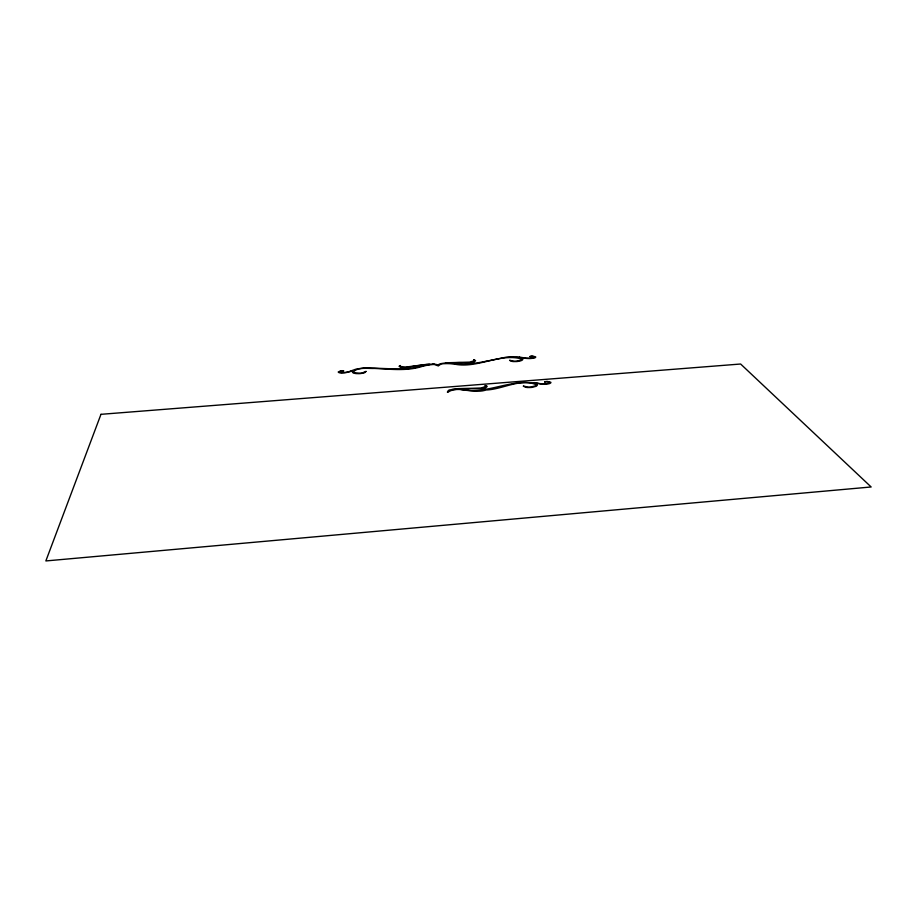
<?xml version="1.0" encoding="UTF-8"?>
<svg xmlns="http://www.w3.org/2000/svg" width="917" height="917" viewBox="0 0 917 917"><rect width="100%" height="100%" fill="white"/><g stroke="black" fill="none" stroke-linecap="round" stroke-linejoin="round"><path stroke-width="1.38" d="M438.498 365.78L440.962 364.026A6.201 2.063 -2.3 0 1 442.911 363.728L446.499 363.613A28.691 9.686 -2.3 0 1 453.938 363.992C476.737 369.161 499.994 352.632 521.807 359.04A6.385 2.098 -1.2 0 1 521.131 360.037L516.202 361.218A8.895 2.911 -1.2 0 1 514.334 361.275L509.863 360.312M352.369 371.167L352.518 372.382A6.453 2.143 -3.7 0 0 353.205 372.864L353.526 373.001A6.912 2.292 -3.7 0 0 356.174 373.586L358.707 373.666A9.124 3.026 -3.7 0 0 360.255 373.586L363.052 373.173A5.513 1.834 -3.7 0 0 364.737 372.634L366.112 371.385M365.757 371.477L362.169 372.99A9.01 2.992 -3.7 0 1 360.324 373.219L354.684 372.852A6.465 2.143 -3.7 0 1 353.32 371.993C357.596 366.857 367.992 368.691 374.514 368.439C390.298 369.127 406.747 371.316 422.095 366.445A28.702 9.697 -2.4 0 1 428.892 364.966L432.893 364.507A6.178 2.052 -2.5 0 1 434.429 364.519L437.994 365.826M544.664 381.942L545.007 381.781A3.771 1.307 -0.6 0 1 547.174 381.392L550.808 382.24A4.195 1.444 -0.6 0 1 550.659 382.962L550.498 383.1A4.539 1.57 -0.6 0 1 548.687 383.81L545.007 384.154A13.239 4.551 -0.6 0 1 543.242 384.131L541.638 384.04A10.889 3.748 -0.6 0 1 539.712 383.81L535.207 382.916M529.877 356.553L530.186 356.415A3.553 1.158 -0.9 0 1 532.238 356.071L535.643 356.816A3.955 1.295 -0.9 0 1 535.471 357.458L535.31 357.584A4.276 1.398 -0.9 0 1 533.591 358.226L530.118 358.536A12.941 4.195 -1 0 1 526.908 358.444L525.888 358.364A15.073 4.883 -1 0 1 523.962 358.134M400.328 365.619L399.915 366.032A3.06 1.009 -3 0 0 400.133 366.433L405.887 367.075L426.921 364.324A45.85 15.681 -2.6 0 1 432.881 364.152M351.36 371.167L352.151 370.869M351.326 371.179L350.569 371.454A15.371 5.055 -4 0 1 348.403 372.084L347.933 372.199A13.136 4.321 -4 0 1 344.872 372.783L341.262 373.013A4.344 1.433 -4 0 1 339.118 372.657L338.877 372.566A4.023 1.33 -4 0 1 338.247 371.97L341.032 370.743A3.611 1.192 -4 0 1 343.29 370.755L343.749 370.881M530.003 356.633L531.184 356.369A2.556 0.837 -0.9 0 1 532.066 356.346L533.293 356.507A2.579 0.837 -0.9 0 1 533.935 356.77L533.74 357.561A3.45 1.123 -1 0 1 533.041 357.848L529.797 358.226A13.629 4.413 -1 0 1 528.341 358.226L526.496 358.157A8.895 2.889 -1 0 1 525.338 358.043L519.641 357.126M544.801 382.034L546.062 381.724A2.705 0.94 -0.6 0 1 547.002 381.701L548.309 381.885A2.74 0.94 -0.6 0 1 548.996 382.194L548.813 383.077A3.657 1.261 -0.6 0 1 548.091 383.398L544.664 383.81A14.454 4.952 -0.7 0 1 543.116 383.81L541.156 383.719A9.434 3.244 -0.7 0 1 539.918 383.593L533.843 382.549M486.056 361.309L506.551 357.103A21.63 7.176 -1.2 0 1 509.852 356.759L516.695 356.736A10.775 3.542 -1.2 0 1 519.652 357.126M400.397 365.516L399.182 366.181A5.605 1.857 -3 0 0 399.159 366.502L401.359 367.534A7.118 2.35 -3 0 0 405.222 367.66L413.475 366.364A90.13 31.82 -2.3 0 1 416.043 365.906L426.245 364.622A28.255 9.548 -2.6 0 1 428.319 364.496L429.615 364.45A20.931 7.027 -2.5 0 0 428.273 364.668L425.752 365.126M451.806 389.427L455.726 388.877A66.838 24.553 -1.8 0 1 457.892 388.625L480.875 388.086L486.125 386.321A3.198 1.112 -1.7 0 0 485.999 386L485.15 385.53M473.653 359.9L475.327 360.415A5.513 1.811 -1.9 0 1 475.545 360.748L474.146 361.94A7.084 2.327 -1.9 0 1 470.627 362.628L462.592 362.651A93.901 33.253 -2.3 0 0 459.257 362.582L449.192 362.857A28.782 9.709 -2.2 0 0 446.717 363.086L445.456 363.235A20.919 7.015 -2.3 0 1 446.877 363.235L449.571 363.292A44.383 15.153 -2.4 0 1 455.382 363.59L462.03 364.095A14.489 4.745 -2 0 0 463.406 364.118L468.816 363.866A55.18 17.549 -2.1 0 0 485.987 361.275M523.286 386.137L525.579 387.226A5.777 2.017 -0.9 0 0 527.63 387.524L530.679 387.501A9.56 3.313 -0.9 0 0 532.25 387.329L535.872 386.366A7.6 2.636 -0.9 0 0 537.179 385.381A7.405 2.568 -0.9 0 0 537.362 384.888L537.362 384.613A8.127 2.82 -0.9 0 0 536.858 383.81C511.537 377.724 486.125 395.479 460.116 389.301A75.939 28.14 -2.3 0 0 457.296 389.221L449.743 389.885A6.511 2.292 -2.2 0 0 448.379 390.482L447.416 392.017A2.854 1.009 -2.2 0 0 447.542 392.27M522.014 357.813L523.091 357.985M485.253 385.541L486.916 386.126A5.846 2.04 -1.7 0 1 487.156 386.493L485.712 387.834A7.508 2.613 -1.7 0 1 481.987 388.59L459.681 388.831A26.387 9.411 -2 0 0 456.322 389.209M389.496 368.737L366.181 367.832A21.848 7.325 -3.6 0 0 363.889 367.946L356.644 369.012A10.912 3.634 -3.7 0 0 354.054 369.826L349.182 371.58A9.032 2.98 -3.9 0 1 348.128 371.855L346.385 372.21A13.835 4.551 -4 0 1 344.952 372.428L341.537 372.566A3.496 1.158 -4 0 1 340.643 372.405L339.886 371.672A2.613 0.871 -4 0 1 340.322 371.316L341.399 370.972A2.591 0.86 -4 0 1 342.282 370.869L343.325 370.892M523.962 358.134L523.183 358.008M473.791 359.98L474.456 360.312A3.015 0.997 -1.9 0 1 474.57 360.587L469.596 362.181L447.92 362.719A45.747 15.612 -2.1 0 0 442.166 363.43A5.628 1.868 -2.3 0 0 441.02 363.636A6.155 2.04 -2.3 0 0 438.051 365.23A6.167 2.04 -2.5 0 0 434.131 364.152M447.691 392.384C457.663 385.037 474.032 394.379 485.987 389.977C502.344 389.553 520.432 377.884 536.204 384.704A6.763 2.35 -0.9 0 1 535.528 385.816L530.335 387.123A9.445 3.278 -0.9 0 1 528.352 387.18L523.573 386.091M509.6 360.358L511.021 361.126A4.677 1.536 -1.2 0 0 511.503 361.264A5.376 1.765 -1.2 0 0 513.646 361.573L516.512 361.55A9.01 2.957 -1.2 0 0 518.002 361.39L520.271 360.943A6.832 2.247 -1.2 0 0 522.312 360.014L522.518 359.831A6.373 2.086 -1.2 0 0 522.805 359.281L522.128 358.134M407.366 368.668A56.086 17.904 -2.9 0 1 389.53 368.691M407.366 368.588A31.545 10.259 -2.9 0 0 410.094 368.37L413.166 367.981A14.557 4.791 -2.9 0 0 414.461 367.751L420.456 366.284A44.371 15.153 -2.3 0 1 425.763 365.126M432.881 364.152A5.64 1.868 -2.5 0 1 434.108 364.175M522.048 358.077A2.625 0.86 -1.1 0 1 521.865 357.939M100.973 414.324L45.85 560.94L871.15 486.973L740.627 364.015L100.973 414.324"/></g></svg>
